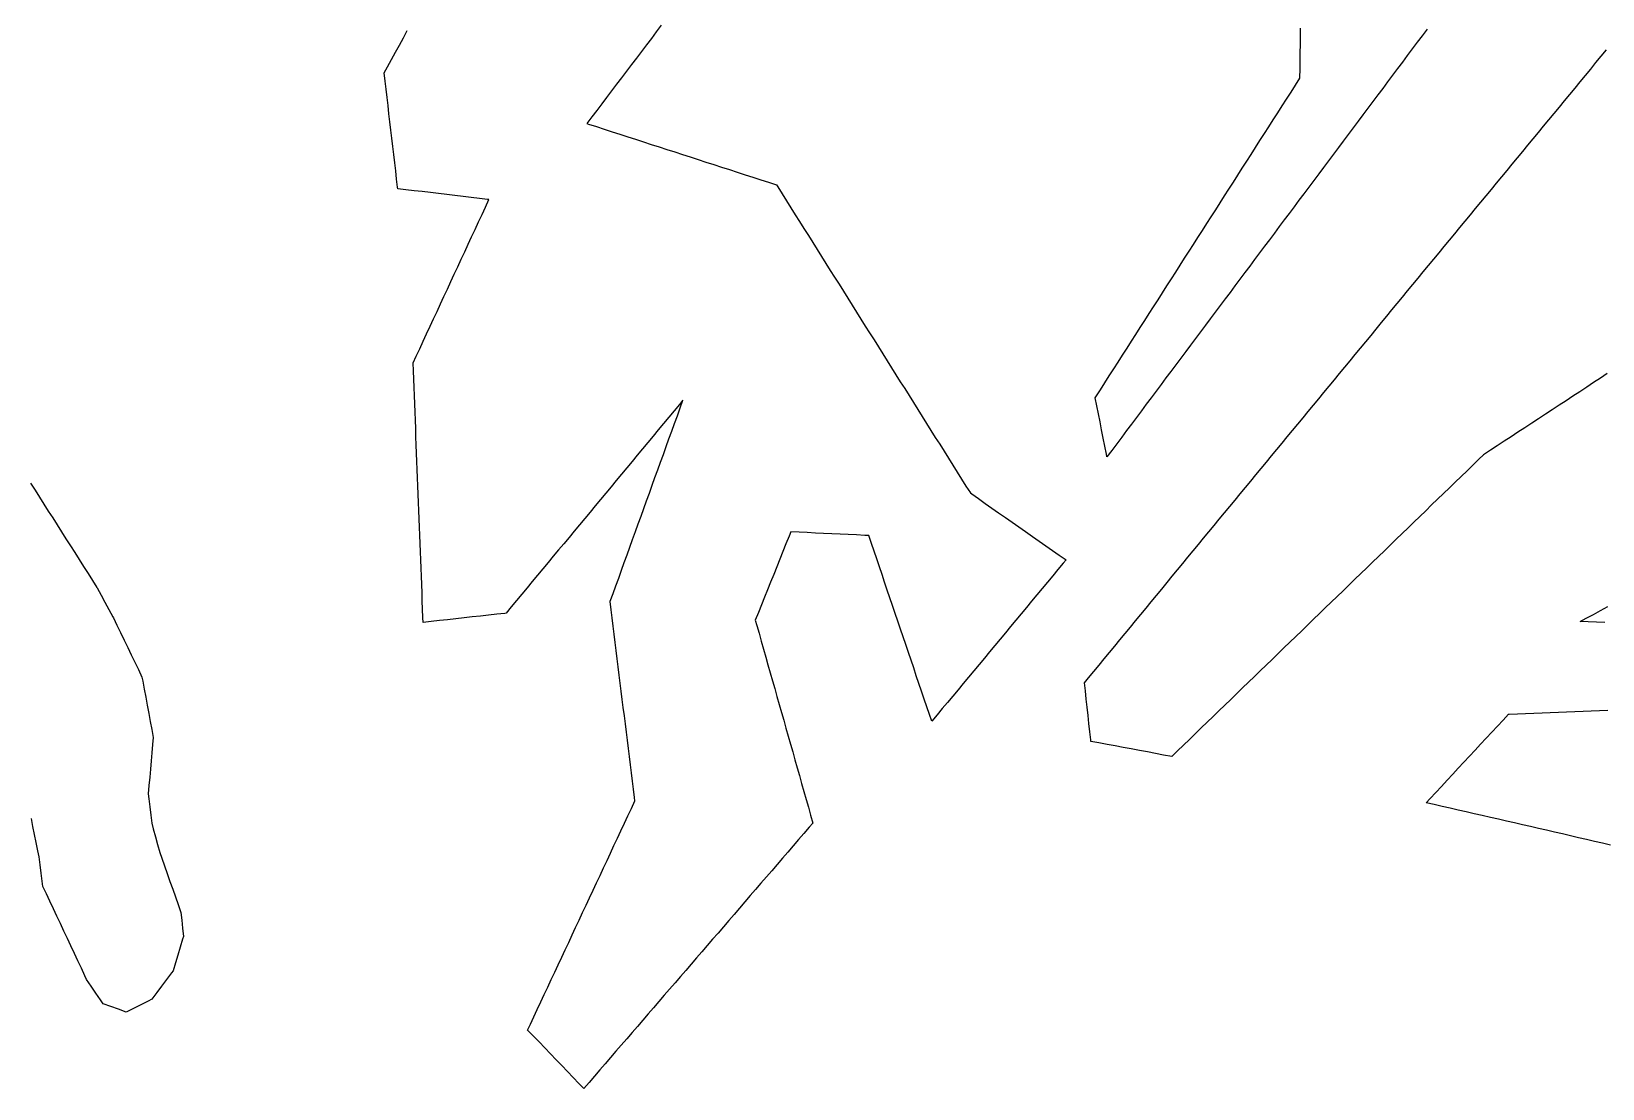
# Model space of a CAD drawing. Header units: millimetres. Extents: x 230 to 3347, y 514 to 5196.
# Drawn here: x 2645.1 to 2836.2, y 3301.4 to 3430 of the extents above; entities that cross this region are included whole.
import ezdxf

# ---------------------------------------------------------------- set-up
doc = ezdxf.new("R2010")
doc.units = ezdxf.units.MM
for name, color, linetype in [('ALL_HOLES', 1, 'Continuous'), ('ALL_ISLANDS', 7, 'Continuous'), ('OUTLINE_ISLAND_01', 7, 'Continuous'), ('OUTLINE_ISLAND_01_HOLE_205', 1, 'Continuous')]:
    doc.layers.add(name, color=color, linetype=linetype)

msp = doc.modelspace()

# ---------------------------------------------------------------- linework, layer by layer
at = {"layer": 'ALL_HOLES'}
msp.add_lwpolyline([(2645.0106, 3374.9951), (2645.5474, 3374.1514), (2646.0843, 3373.3077), (2646.6212, 3372.4641), (2647.158, 3371.6204), (2647.6949, 3370.7767), (2648.2318, 3369.9331), (2648.7687, 3369.0894), (2649.3055, 3368.2458), (2649.8424, 3367.4021), (2650.3793, 3366.5584), (2650.9161, 3365.7148), (2651.453, 3364.8711), (2651.9899, 3364.0274), (2652.5268, 3363.1838), (2653.0636, 3362.3401), (2653.0952, 3362.2821), (2653.5733, 3361.4038), (2654.0514, 3360.5256), (2654.5296, 3359.6473), (2655.0077, 3358.769), (2655.074, 3358.6317), (2655.5087, 3357.7311), (2655.9434, 3356.8305), (2656.3781, 3355.93), (2656.8128, 3355.0294), (2657.2475, 3354.1288), (2657.6823, 3353.2283), (2658.117, 3352.3277), (2658.5517, 3351.4271), (2658.6417, 3350.9428), (2658.8244, 3349.9597), (2659.0072, 3348.9765), (2659.1899, 3347.9933), (2659.3726, 3347.0102), (2659.5554, 3346.027), (2659.7381, 3345.0438), (2659.9208, 3344.0607), (2659.8448, 3343.2118), (2659.7556, 3342.2158), (2659.6664, 3341.2198), (2659.5773, 3340.2238), (2659.4881, 3339.2278), (2659.3989, 3338.2318), (2659.3097, 3337.2358), (2659.3843, 3336.6168), (2659.5039, 3335.624), (2659.6236, 3334.6312), (2659.7432, 3333.6384), (2659.9254, 3332.9699), (2660.1883, 3332.0051), (2660.4513, 3331.0403), (2660.7142, 3330.0755), (2660.9547, 3329.3962), (2661.2884, 3328.4535), (2661.6222, 3327.5109), (2661.9559, 3326.5682), (2662.2897, 3325.6255), (2662.6234, 3324.6829), (2662.9571, 3323.7402), (2663.2909, 3322.7975), (2663.3842, 3321.851), (2663.4823, 3320.8558), (2663.5804, 3319.8607), (2663.477, 3319.5156), (2663.1901, 3318.5577), (2662.9031, 3317.5998), (2662.6161, 3316.6418), (2662.3291, 3315.6839), (2662.1421, 3315.4343), (2661.5425, 3314.634), (2660.9428, 3313.8338), (2660.3432, 3313.0335), (2659.7435, 3312.2332), (2659.2957, 3312.0096), (2658.4011, 3311.5629), (2657.5064, 3311.1161), (2656.6118, 3310.6693), (2655.6961, 3311.0009), (2654.7559, 3311.3415), (2653.8156, 3311.682), (2653.5042, 3312.1413), (2652.943, 3312.9691), (2652.3819, 3313.7968), (2651.8207, 3314.6245), (2651.601, 3315.0919), (2651.1756, 3315.9969), (2650.7502, 3316.9019), (2650.3248, 3317.8069), (2649.8994, 3318.7119), (2649.474, 3319.6169), (2649.0486, 3320.5219), (2648.6231, 3321.4269), (2648.1977, 3322.3319), (2647.7723, 3323.2369), (2647.3469, 3324.1419), (2646.9215, 3325.0469), (2646.4961, 3325.9519), (2646.4156, 3326.5856), (2646.2895, 3327.5777), (2646.1635, 3328.5697), (2646.0375, 3329.5617), (2645.8882, 3330.3007), (2645.6902, 3331.2809), (2645.4921, 3332.261), (2645.2941, 3333.2412), (2645.096, 3334.2214)], dxfattribs=at)
at = {"layer": 'ALL_ISLANDS'}
for points in [[(2721.7091, 3430.7229), (2721.1051, 3429.9259), (2720.5011, 3429.1289), (2719.8971, 3428.3319), (2719.2931, 3427.535), (2718.6891, 3426.738), (2718.0851, 3425.941), (2717.481, 3425.144), (2716.877, 3424.3471), (2716.273, 3423.5501), (2715.669, 3422.7531), (2715.065, 3421.9561), (2714.461, 3421.1592), (2713.857, 3420.3622), (2713.253, 3419.5652), (2712.649, 3418.7682), (2712.8711, 3418.6965), (2713.8227, 3418.389), (2714.7743, 3418.0815), (2715.7258, 3417.7741), (2716.6774, 3417.4666), (2717.6289, 3417.1592), (2718.5805, 3416.8517), (2719.5321, 3416.5442), (2720.4836, 3416.2368), (2721.4352, 3415.9293), (2722.3868, 3415.6219), (2723.3383, 3415.3144), (2724.2899, 3415.007), (2725.2414, 3414.6995), (2726.193, 3414.392), (2727.1446, 3414.0846), (2728.0961, 3413.7771), (2729.0477, 3413.4697), (2729.9992, 3413.1622), (2730.9508, 3412.8548), (2731.9024, 3412.5473), (2732.8539, 3412.2398), (2733.8055, 3411.9324), (2734.7571, 3411.6249), (2735.7086, 3411.3175), (2735.869, 3411.0625), (2736.4014, 3410.2161), (2736.9338, 3409.3696), (2737.4663, 3408.5231), (2737.9987, 3407.6766), (2738.5311, 3406.8302), (2739.0635, 3405.9837), (2739.596, 3405.1372), (2740.1284, 3404.2907), (2740.6608, 3403.4443), (2741.1933, 3402.5978), (2741.7257, 3401.7513), (2742.2581, 3400.9049), (2742.7906, 3400.0584), (2743.323, 3399.2119), (2743.8554, 3398.3654), (2744.3879, 3397.519), (2744.9203, 3396.6725), (2745.4527, 3395.826), (2745.9851, 3394.9795), (2746.5176, 3394.1331), (2747.05, 3393.2866), (2747.5824, 3392.4401), (2748.1149, 3391.5936), (2748.6473, 3390.7472), (2749.1797, 3389.9007), (2749.7122, 3389.0542), (2750.2446, 3388.2077), (2750.777, 3387.3613), (2751.3095, 3386.5148), (2751.8419, 3385.6683), (2752.3743, 3384.8219), (2752.9068, 3383.9754), (2753.4392, 3383.1289), (2753.9716, 3382.2824), (2754.504, 3381.436), (2755.0365, 3380.5895), (2755.5689, 3379.743), (2756.1013, 3378.8965), (2756.6338, 3378.0501), (2757.1662, 3377.2036), (2757.6986, 3376.3571), (2758.2311, 3375.5106), (2758.7635, 3374.6642), (2759.2959, 3373.8177), (2759.461, 3373.7022), (2760.2805, 3373.1291), (2761.1, 3372.5561), (2761.9195, 3371.983), (2762.739, 3371.4099), (2763.5585, 3370.8368), (2764.378, 3370.2637), (2765.1975, 3369.6906), (2766.017, 3369.1175), (2766.8365, 3368.5445), (2767.656, 3367.9714), (2768.4755, 3367.3983), (2769.295, 3366.8252), (2770.1145, 3366.2521), (2770.934, 3365.679), (2770.5888, 3365.2639), (2769.9495, 3364.495), (2769.3101, 3363.726), (2768.6708, 3362.9571), (2768.0315, 3362.1882), (2767.3921, 3361.4193), (2766.7528, 3360.6503), (2766.1134, 3359.8814), (2765.4741, 3359.1125), (2764.8348, 3358.3436), (2764.1954, 3357.5746), (2763.5561, 3356.8057), (2762.9167, 3356.0368), (2762.2774, 3355.2679), (2761.6381, 3354.4989), (2760.9987, 3353.73), (2760.3594, 3352.9611), (2759.72, 3352.1922), (2759.0807, 3351.4232), (2758.4414, 3350.6543), (2757.802, 3349.8854), (2757.1627, 3349.1165), (2756.5234, 3348.3475), (2755.884, 3347.5786), (2755.2447, 3346.8097), (2754.6053, 3346.0408), (2754.3302, 3346.8528), (2754.0092, 3347.7999), (2753.6883, 3348.747), (2753.3674, 3349.6941), (2753.0464, 3350.6412), (2752.7255, 3351.5883), (2752.4045, 3352.5354), (2752.0836, 3353.4825), (2751.7627, 3354.4296), (2751.4417, 3355.3767), (2751.1208, 3356.3238), (2750.7998, 3357.2709), (2750.4789, 3358.218), (2750.158, 3359.1651), (2749.837, 3360.1122), (2749.5161, 3361.0593), (2749.1951, 3362.0064), (2748.8742, 3362.9535), (2748.5533, 3363.9006), (2748.2323, 3364.8477), (2747.9114, 3365.7948), (2747.5904, 3366.7419), (2747.2695, 3367.689), (2746.9486, 3368.6361), (2746.4503, 3368.66), (2745.4514, 3368.7078), (2744.4526, 3368.7557), (2743.4537, 3368.8036), (2742.4549, 3368.8514), (2741.456, 3368.8993), (2740.4572, 3368.9472), (2739.4583, 3368.9951), (2738.4595, 3369.0429), (2737.4606, 3369.0908), (2737.2428, 3368.5487), (2736.87, 3367.6208), (2736.4971, 3366.6929), (2736.1243, 3365.765), (2735.7515, 3364.8371), (2735.3787, 3363.9092), (2735.0058, 3362.9813), (2734.633, 3362.0534), (2734.2602, 3361.1255), (2733.8873, 3360.1976), (2733.5145, 3359.2697), (2733.1417, 3358.3418), (2733.3213, 3357.7087), (2733.5942, 3356.7467), (2733.8672, 3355.7846), (2734.1401, 3354.8226), (2734.4131, 3353.8606), (2734.686, 3352.8985), (2734.9589, 3351.9365), (2735.2319, 3350.9745), (2735.5048, 3350.0124), (2735.7778, 3349.0504), (2736.0507, 3348.0884), (2736.3236, 3347.1263), (2736.5966, 3346.1643), (2736.8695, 3345.2023), (2737.1424, 3344.2403), (2737.4154, 3343.2782), (2737.6883, 3342.3162), (2737.9613, 3341.3542), (2738.2342, 3340.3921), (2738.5071, 3339.4301), (2738.7801, 3338.4681), (2739.053, 3337.506), (2739.3259, 3336.544), (2739.5989, 3335.582), (2739.8718, 3334.6199), (2740.1448, 3333.6579), (2739.7118, 3333.1561), (2739.0586, 3332.399), (2738.4054, 3331.6418), (2737.7521, 3330.8847), (2737.0989, 3330.1275), (2736.4457, 3329.3703), (2735.7924, 3328.6132), (2735.1392, 3327.856), (2734.486, 3327.0989), (2733.8327, 3326.3417), (2733.1795, 3325.5846), (2732.5263, 3324.8274), (2731.873, 3324.0703), (2731.2198, 3323.3131), (2730.5666, 3322.5559), (2729.9133, 3321.7988), (2729.2601, 3321.0416), (2728.6069, 3320.2845), (2727.9536, 3319.5273), (2727.3004, 3318.7702), (2726.6472, 3318.013), (2725.9939, 3317.2559), (2725.3407, 3316.4987), (2724.6875, 3315.7415), (2724.0342, 3314.9844), (2723.381, 3314.2272), (2722.7278, 3313.4701), (2722.0745, 3312.7129), (2721.4213, 3311.9558), (2720.7681, 3311.1986), (2720.1148, 3310.4414), (2719.4616, 3309.6843), (2718.8084, 3308.9271), (2718.1551, 3308.17), (2717.5019, 3307.4128), (2716.8486, 3306.6557), (2716.1954, 3305.8985), (2715.5422, 3305.1414), (2714.8889, 3304.3842), (2714.2357, 3303.627), (2713.5825, 3302.8699), (2712.9292, 3302.1127), (2712.276, 3301.3556), (2711.6797, 3301.9783), (2710.9882, 3302.7006), (2710.2966, 3303.4229), (2709.605, 3304.1452), (2708.9134, 3304.8675), (2708.2218, 3305.5898), (2707.5302, 3306.3121), (2706.8386, 3307.0344), (2706.147, 3307.7567), (2705.4555, 3308.479), (2705.7836, 3309.1803), (2706.2075, 3310.086), (2706.6313, 3310.9918), (2707.0552, 3311.8975), (2707.479, 3312.8032), (2707.9029, 3313.709), (2708.3267, 3314.6147), (2708.7506, 3315.5204), (2709.1744, 3316.4262), (2709.5983, 3317.3319), (2710.0221, 3318.2376), (2710.4459, 3319.1434), (2710.8698, 3320.0491), (2711.2936, 3320.9548), (2711.7175, 3321.8606), (2712.1413, 3322.7663), (2712.5652, 3323.672), (2712.989, 3324.5778), (2713.4129, 3325.4835), (2713.8367, 3326.3892), (2714.2605, 3327.295), (2714.6844, 3328.2007), (2715.1082, 3329.1064), (2715.5321, 3330.0122), (2715.9559, 3330.9179), (2716.3798, 3331.8237), (2716.8036, 3332.7294), (2717.2275, 3333.6351), (2717.6513, 3334.5409), (2718.0752, 3335.4466), (2718.499, 3336.3523), (2718.4451, 3336.7878), (2718.3221, 3337.7802), (2718.1992, 3338.7726), (2718.0763, 3339.765), (2717.9533, 3340.7574), (2717.8304, 3341.7498), (2717.7075, 3342.7422), (2717.5845, 3343.7347), (2717.4616, 3344.7271), (2717.3387, 3345.7195), (2717.2158, 3346.7119), (2717.0928, 3347.7043), (2716.9699, 3348.6967), (2716.847, 3349.6892), (2716.724, 3350.6816), (2716.6011, 3351.674), (2716.4782, 3352.6664), (2716.3552, 3353.6588), (2716.2323, 3354.6512), (2716.1094, 3355.6436), (2715.9865, 3356.6361), (2715.8635, 3357.6285), (2715.7406, 3358.6209), (2715.6177, 3359.6133), (2715.4947, 3360.6057), (2715.5105, 3360.6493), (2715.8501, 3361.5899), (2716.1897, 3362.5305), (2716.5293, 3363.4711), (2716.8689, 3364.4116), (2717.2084, 3365.3522), (2717.548, 3366.2928), (2717.8876, 3367.2333), (2718.2272, 3368.1739), (2718.5668, 3369.1145), (2718.9064, 3370.0551), (2719.246, 3370.9956), (2719.5856, 3371.9362), (2719.9252, 3372.8768), (2720.2648, 3373.8174), (2720.6044, 3374.7579), (2720.944, 3375.6985), (2721.2836, 3376.6391), (2721.6232, 3377.5796), (2721.9628, 3378.5202), (2722.3023, 3379.4608), (2722.6419, 3380.4014), (2722.9815, 3381.3419), (2723.3211, 3382.2825), (2723.6607, 3383.2231), (2724.0003, 3384.1636), (2724.3399, 3385.1042), (2723.9043, 3384.5796), (2723.2656, 3383.8102), (2722.6268, 3383.0408), (2721.988, 3382.2714), (2721.3492, 3381.502), (2720.7105, 3380.7326), (2720.0717, 3379.9632), (2719.4329, 3379.1938), (2718.7941, 3378.4245), (2718.1553, 3377.6551), (2717.5166, 3376.8857), (2716.8778, 3376.1163), (2716.239, 3375.3469), (2715.6002, 3374.5775), (2714.9615, 3373.8081), (2714.3227, 3373.0387), (2713.6839, 3372.2693), (2713.0451, 3371.4999), (2712.4064, 3370.7305), (2711.7676, 3369.9611), (2711.1288, 3369.1917), (2710.49, 3368.4224), (2709.8513, 3367.653), (2709.2125, 3366.8836), (2708.5737, 3366.1142), (2707.9349, 3365.3448), (2707.2961, 3364.5754), (2706.6574, 3363.806), (2706.0186, 3363.0366), (2705.3798, 3362.2672), (2704.741, 3361.4978), (2704.1023, 3360.7284), (2703.4635, 3359.959), (2702.8247, 3359.1897), (2702.6846, 3359.174), (2701.6907, 3359.0633), (2700.6969, 3358.9526), (2699.703, 3358.8419), (2698.7092, 3358.7312), (2697.7153, 3358.6205), (2696.7215, 3358.5098), (2695.7276, 3358.3991), (2694.7337, 3358.2884), (2693.7399, 3358.1777), (2692.746, 3358.067), (2692.7223, 3358.6838), (2692.6838, 3359.6831), (2692.6454, 3360.6824), (2692.6069, 3361.6816), (2692.5685, 3362.6809), (2692.53, 3363.6801), (2692.4916, 3364.6794), (2692.4531, 3365.6787), (2692.4146, 3366.6779), (2692.3762, 3367.6772), (2692.3377, 3368.6764), (2692.2993, 3369.6757), (2692.2608, 3370.675), (2692.2223, 3371.6742), (2692.1839, 3372.6735), (2692.1454, 3373.6727), (2692.107, 3374.672), (2692.0685, 3375.6713), (2692.0301, 3376.6705), (2691.9916, 3377.6698), (2691.9531, 3378.669), (2691.9147, 3379.6683), (2691.8762, 3380.6676), (2691.8378, 3381.6668), (2691.7993, 3382.6661), (2691.7609, 3383.6653), (2691.7224, 3384.6646), (2691.6839, 3385.6639), (2691.6455, 3386.6631), (2691.607, 3387.6624), (2691.5686, 3388.6616), (2691.5301, 3389.6609), (2691.9051, 3390.4681), (2692.3263, 3391.375), (2692.7476, 3392.2819), (2693.1689, 3393.1889), (2693.5902, 3394.0958), (2694.0115, 3395.0027), (2694.4328, 3395.9096), (2694.8541, 3396.8166), (2695.2754, 3397.7235), (2695.6967, 3398.6304), (2696.1179, 3399.5373), (2696.5392, 3400.4443), (2696.9605, 3401.3512), (2697.3818, 3402.2581), (2697.8031, 3403.165), (2698.2244, 3404.072), (2698.6457, 3404.9789), (2699.067, 3405.8858), (2699.4883, 3406.7928), (2699.9095, 3407.6997), (2700.3308, 3408.6066), (2700.7521, 3409.5135), (2700.5795, 3409.5341), (2699.5865, 3409.6526), (2698.5935, 3409.771), (2697.6006, 3409.8895), (2696.6076, 3410.0079), (2695.6147, 3410.1264), (2694.6217, 3410.2449), (2693.6287, 3410.3633), (2692.6358, 3410.4818), (2691.6428, 3410.6002), (2690.6499, 3410.7187), (2689.6569, 3410.8371), (2689.6365, 3411.0117), (2689.5206, 3412.005), (2689.4047, 3412.9982), (2689.2887, 3413.9915), (2689.1728, 3414.9848), (2689.0569, 3415.978), (2688.9409, 3416.9713), (2688.825, 3417.9645), (2688.709, 3418.9578), (2688.5931, 3419.951), (2688.4772, 3420.9443), (2688.3612, 3421.9376), (2688.2453, 3422.9308), (2688.1294, 3423.9241), (2688.0134, 3424.9173), (2688.4303, 3425.6838), (2688.9082, 3426.5623), (2689.386, 3427.4407), (2689.8638, 3428.3192), (2690.3416, 3429.1976), (2690.8194, 3430.0761)], [(2814.838, 3430.2549), (2814.239, 3429.4541), (2813.64, 3428.6534), (2813.0411, 3427.8526), (2812.4421, 3427.0518), (2811.8431, 3426.251), (2811.2442, 3425.4503), (2810.6452, 3424.6495), (2810.0462, 3423.8487), (2809.4473, 3423.048), (2808.8483, 3422.2472), (2808.2493, 3421.4464), (2807.6504, 3420.6456), (2807.0514, 3419.8449), (2806.4524, 3419.0441), (2805.8534, 3418.2433), (2805.2545, 3417.4425), (2804.6555, 3416.6418), (2804.0565, 3415.841), (2803.4576, 3415.0402), (2802.8586, 3414.2395), (2802.2596, 3413.4387), (2801.6607, 3412.6379), (2801.0617, 3411.8371), (2800.4627, 3411.0364), (2799.8638, 3410.2356), (2799.2648, 3409.4348), (2798.6658, 3408.6341), (2798.0668, 3407.8333), (2797.4679, 3407.0325), (2796.8689, 3406.2317), (2796.2699, 3405.431), (2795.671, 3404.6302), (2795.072, 3403.8294), (2794.473, 3403.0287), (2793.8741, 3402.2279), (2793.2751, 3401.4271), (2792.6761, 3400.6263), (2792.0772, 3399.8256), (2791.4782, 3399.0248), (2790.8792, 3398.224), (2790.2802, 3397.4232), (2789.6813, 3396.6225), (2789.0823, 3395.8217), (2788.4833, 3395.0209), (2787.8844, 3394.2202), (2787.2854, 3393.4194), (2786.6864, 3392.6186), (2786.0875, 3391.8178), (2785.4885, 3391.0171), (2784.8895, 3390.2163), (2784.2906, 3389.4155), (2783.6916, 3388.6148), (2783.0926, 3387.814), (2782.4936, 3387.0132), (2781.8947, 3386.2124), (2781.2957, 3385.4117), (2780.6967, 3384.6109), (2780.0978, 3383.8101), (2779.4988, 3383.0094), (2778.8998, 3382.2086), (2778.3009, 3381.4078), (2777.7019, 3380.607), (2777.1029, 3379.8063), (2776.504, 3379.0055), (2775.905, 3378.2047), (2775.8396, 3378.5394), (2775.6478, 3379.5208), (2775.4561, 3380.5023), (2775.2643, 3381.4837), (2775.0726, 3382.4652), (2774.8808, 3383.4466), (2774.6891, 3384.428), (2774.4973, 3385.4095), (2774.5784, 3385.5362), (2775.1175, 3386.3784), (2775.6566, 3387.2207), (2776.1957, 3388.0629), (2776.7348, 3388.9052), (2777.2739, 3389.7474), (2777.8129, 3390.5897), (2778.352, 3391.4319), (2778.8911, 3392.2742), (2779.4302, 3393.1164), (2779.9693, 3393.9587), (2780.5084, 3394.8009), (2781.0475, 3395.6432), (2781.5866, 3396.4854), (2782.1257, 3397.3277), (2782.6648, 3398.1699), (2783.2038, 3399.0122), (2783.7429, 3399.8544), (2784.282, 3400.6967), (2784.8211, 3401.5389), (2785.3602, 3402.3812), (2785.8993, 3403.2234), (2786.4384, 3404.0657), (2786.9775, 3404.9079), (2787.5166, 3405.7502), (2788.0556, 3406.5924), (2788.5947, 3407.4346), (2789.1338, 3408.2769), (2789.6729, 3409.1191), (2790.212, 3409.9614), (2790.7511, 3410.8036), (2791.2902, 3411.6459), (2791.8293, 3412.4881), (2792.3684, 3413.3304), (2792.9074, 3414.1726), (2793.4465, 3415.0149), (2793.9856, 3415.8571), (2794.5247, 3416.6994), (2795.0638, 3417.5416), (2795.6029, 3418.3839), (2796.142, 3419.2261), (2796.6811, 3420.0684), (2797.2202, 3420.9106), (2797.7592, 3421.7529), (2798.2983, 3422.5951), (2798.8374, 3423.4374), (2799.3765, 3424.2796), (2799.3778, 3424.3721), (2799.3923, 3425.372), (2799.4067, 3426.3719), (2799.4211, 3427.3718), (2799.4355, 3428.3717), (2799.4499, 3429.3716), (2799.4644, 3430.3715)], [(2836.7657, 3388.3384), (2835.9295, 3387.79), (2835.0933, 3387.2416), (2834.2571, 3386.6932), (2833.4209, 3386.1448), (2832.5846, 3385.5964), (2831.7484, 3385.048), (2830.9122, 3384.4996), (2830.076, 3383.9512), (2829.2398, 3383.4028), (2828.4036, 3382.8544), (2827.5673, 3382.306), (2826.7311, 3381.7576), (2825.8949, 3381.2092), (2825.0587, 3380.6608), (2824.2225, 3380.1124), (2823.3863, 3379.564), (2822.55, 3379.0157), (2821.7138, 3378.4673), (2821.1502, 3377.9217), (2820.4317, 3377.2262), (2819.7132, 3376.5307), (2818.9947, 3375.8352), (2818.2762, 3375.1397), (2817.5577, 3374.4442), (2816.8391, 3373.7487), (2816.1206, 3373.0532), (2815.4021, 3372.3577), (2814.6836, 3371.6621), (2813.9651, 3370.9666), (2813.2465, 3370.2711), (2812.528, 3369.5756), (2811.8095, 3368.8801), (2811.091, 3368.1846), (2810.3725, 3367.4891), (2809.6539, 3366.7936), (2808.9354, 3366.0981), (2808.2169, 3365.4026), (2807.4984, 3364.7071), (2806.7799, 3364.0116), (2806.0614, 3363.3161), (2805.3428, 3362.6205), (2804.6243, 3361.925), (2803.9058, 3361.2295), (2803.1873, 3360.534), (2802.4688, 3359.8385), (2801.7502, 3359.143), (2801.0317, 3358.4475), (2800.3132, 3357.752), (2799.5947, 3357.0565), (2798.8762, 3356.361), (2798.1577, 3355.6655), (2797.4391, 3354.97), (2796.7206, 3354.2744), (2796.0021, 3353.5789), (2795.2836, 3352.8834), (2794.5651, 3352.1879), (2793.8465, 3351.4924), (2793.128, 3350.7969), (2792.4095, 3350.1014), (2791.691, 3349.4059), (2790.9725, 3348.7104), (2790.254, 3348.0149), (2789.5354, 3347.3194), (2788.8169, 3346.6239), (2788.0984, 3345.9284), (2787.3799, 3345.2328), (2786.6614, 3344.5373), (2785.9428, 3343.8418), (2785.2243, 3343.1463), (2784.5058, 3342.4508), (2783.7873, 3341.7553), (2783.7872, 3341.7553), (2782.8043, 3341.9395), (2781.8214, 3342.1237), (2780.8385, 3342.3079), (2779.8556, 3342.4921), (2778.8727, 3342.6764), (2777.8899, 3342.8606), (2776.907, 3343.0448), (2775.9241, 3343.229), (2774.9412, 3343.4132), (2773.9583, 3343.5974), (2773.9382, 3343.7826), (2773.8304, 3344.7768), (2773.7225, 3345.771), (2773.6147, 3346.7651), (2773.5069, 3347.7593), (2773.399, 3348.7535), (2773.2912, 3349.7476), (2773.1833, 3350.7418), (2773.6734, 3351.3361), (2774.3096, 3352.1077), (2774.9458, 3352.8792), (2775.582, 3353.6507), (2776.2182, 3354.4223), (2776.8544, 3355.1938), (2777.4906, 3355.9653), (2778.1268, 3356.7368), (2778.763, 3357.5084), (2779.3992, 3358.2799), (2780.0354, 3359.0514), (2780.6715, 3359.823), (2781.3077, 3360.5945), (2781.9439, 3361.366), (2782.5801, 3362.1375), (2783.2163, 3362.9091), (2783.8525, 3363.6806), (2784.4887, 3364.4521), (2785.1249, 3365.2237), (2785.7611, 3365.9952), (2786.3973, 3366.7667), (2787.0335, 3367.5382), (2787.6697, 3368.3098), (2788.3059, 3369.0813), (2788.9421, 3369.8528), (2789.5783, 3370.6244), (2790.2145, 3371.3959), (2790.8507, 3372.1674), (2791.4868, 3372.939), (2792.123, 3373.7105), (2792.7592, 3374.482), (2793.3954, 3375.2535), (2794.0316, 3376.0251), (2794.6678, 3376.7966), (2795.304, 3377.5681), (2795.9402, 3378.3397), (2796.5764, 3379.1112), (2797.2126, 3379.8827), (2797.8488, 3380.6542), (2798.485, 3381.4258), (2799.1212, 3382.1973), (2799.7574, 3382.9688), (2800.3936, 3383.7404), (2801.0298, 3384.5119), (2801.666, 3385.2834), (2802.3021, 3386.0549), (2802.9383, 3386.8265), (2803.5745, 3387.598), (2804.2107, 3388.3695), (2804.8469, 3389.1411), (2805.4831, 3389.9126), (2806.1193, 3390.6841), (2806.7555, 3391.4556), (2807.3917, 3392.2272), (2808.0279, 3392.9987), (2808.6641, 3393.7702), (2809.3003, 3394.5418), (2809.9365, 3395.3133), (2810.5727, 3396.0848), (2811.2089, 3396.8564), (2811.8451, 3397.6279), (2812.4813, 3398.3994), (2813.1174, 3399.1709), (2813.7536, 3399.9425), (2814.3898, 3400.714), (2815.026, 3401.4855), (2815.6622, 3402.2571), (2816.2984, 3403.0286), (2816.9346, 3403.8001), (2817.5708, 3404.5716), (2818.207, 3405.3432), (2818.8432, 3406.1147), (2819.4794, 3406.8862), (2820.1156, 3407.6578), (2820.7518, 3408.4293), (2821.388, 3409.2008), (2822.0242, 3409.9723), (2822.6604, 3410.7439), (2823.2966, 3411.5154), (2823.9327, 3412.2869), (2824.5689, 3413.0585), (2825.2051, 3413.83), (2825.8413, 3414.6015), (2826.4775, 3415.373), (2827.1137, 3416.1446), (2827.7499, 3416.9161), (2828.3861, 3417.6876), (2829.0223, 3418.4592), (2829.6585, 3419.2307), (2830.2947, 3420.0022), (2830.9309, 3420.7737), (2831.5671, 3421.5453), (2832.2033, 3422.3168), (2832.8395, 3423.0883), (2833.4757, 3423.8599), (2834.1119, 3424.6314), (2834.748, 3425.4029), (2835.3842, 3426.1745), (2836.0204, 3426.946), (2836.6566, 3427.7175)], [(2836.4499, 3358.0684), (2835.4507, 3358.1077), (2834.4514, 3358.1471), (2833.4522, 3358.1864), (2834.1925, 3358.5813), (2835.0748, 3359.052), (2835.9571, 3359.5226), (2836.8394, 3359.9933)], [(2837.161, 3330.9898), (2836.1862, 3331.2132), (2835.2115, 3331.4366), (2834.2368, 3331.66), (2833.2621, 3331.8834), (2832.2873, 3332.1069), (2831.3126, 3332.3303), (2830.3379, 3332.5537), (2829.3632, 3332.7771), (2828.3884, 3333.0005), (2827.4137, 3333.2239), (2826.439, 3333.4473), (2825.4643, 3333.6707), (2824.4895, 3333.8941), (2823.5148, 3334.1176), (2822.5401, 3334.341), (2821.5654, 3334.5644), (2820.5906, 3334.7878), (2819.6159, 3335.0112), (2818.6412, 3335.2346), (2817.6665, 3335.458), (2816.6917, 3335.6814), (2815.717, 3335.9048), (2814.7423, 3336.1283), (2815.2386, 3336.6631), (2815.9188, 3337.3962), (2816.5989, 3338.1292), (2817.2791, 3338.8622), (2817.9593, 3339.5953), (2818.6395, 3340.3283), (2819.3197, 3341.0614), (2819.9998, 3341.7944), (2820.68, 3342.5275), (2821.3602, 3343.2605), (2822.0404, 3343.9936), (2822.7206, 3344.7266), (2823.4007, 3345.4596), (2824.0809, 3346.1927), (2824.7611, 3346.9257), (2824.8265, 3346.9282), (2825.8258, 3346.9662), (2826.8251, 3347.0042), (2827.8244, 3347.0422), (2828.8236, 3347.0802), (2829.8229, 3347.1182), (2830.8222, 3347.1562), (2831.8215, 3347.1942), (2832.8208, 3347.2322), (2833.82, 3347.2702), (2834.8193, 3347.3081), (2835.8186, 3347.3461), (2836.8179, 3347.3841)]]:
    msp.add_lwpolyline(points, dxfattribs=at)
at = {"layer": 'OUTLINE_ISLAND_01'}
for points in [[(2721.7091, 3430.7229), (2721.1051, 3429.9259), (2720.5011, 3429.1289), (2719.8971, 3428.3319), (2719.2931, 3427.535), (2718.6891, 3426.738), (2718.0851, 3425.941), (2717.481, 3425.144), (2716.877, 3424.3471), (2716.273, 3423.5501), (2715.669, 3422.7531), (2715.065, 3421.9561), (2714.461, 3421.1592), (2713.857, 3420.3622), (2713.253, 3419.5652), (2712.649, 3418.7682), (2712.8711, 3418.6965), (2713.8227, 3418.389), (2714.7743, 3418.0815), (2715.7258, 3417.7741), (2716.6774, 3417.4666), (2717.6289, 3417.1592), (2718.5805, 3416.8517), (2719.5321, 3416.5442), (2720.4836, 3416.2368), (2721.4352, 3415.9293), (2722.3868, 3415.6219), (2723.3383, 3415.3144), (2724.2899, 3415.007), (2725.2414, 3414.6995), (2726.193, 3414.392), (2727.1446, 3414.0846), (2728.0961, 3413.7771), (2729.0477, 3413.4697), (2729.9992, 3413.1622), (2730.9508, 3412.8548), (2731.9024, 3412.5473), (2732.8539, 3412.2398), (2733.8055, 3411.9324), (2734.7571, 3411.6249), (2735.7086, 3411.3175), (2735.869, 3411.0625), (2736.4014, 3410.2161), (2736.9338, 3409.3696), (2737.4663, 3408.5231), (2737.9987, 3407.6766), (2738.5311, 3406.8302), (2739.0635, 3405.9837), (2739.596, 3405.1372), (2740.1284, 3404.2907), (2740.6608, 3403.4443), (2741.1933, 3402.5978), (2741.7257, 3401.7513), (2742.2581, 3400.9049), (2742.7906, 3400.0584), (2743.323, 3399.2119), (2743.8554, 3398.3654), (2744.3879, 3397.519), (2744.9203, 3396.6725), (2745.4527, 3395.826), (2745.9851, 3394.9795), (2746.5176, 3394.1331), (2747.05, 3393.2866), (2747.5824, 3392.4401), (2748.1149, 3391.5936), (2748.6473, 3390.7472), (2749.1797, 3389.9007), (2749.7122, 3389.0542), (2750.2446, 3388.2077), (2750.777, 3387.3613), (2751.3095, 3386.5148), (2751.8419, 3385.6683), (2752.3743, 3384.8219), (2752.9068, 3383.9754), (2753.4392, 3383.1289), (2753.9716, 3382.2824), (2754.504, 3381.436), (2755.0365, 3380.5895), (2755.5689, 3379.743), (2756.1013, 3378.8965), (2756.6338, 3378.0501), (2757.1662, 3377.2036), (2757.6986, 3376.3571), (2758.2311, 3375.5106), (2758.7635, 3374.6642), (2759.2959, 3373.8177), (2759.461, 3373.7022), (2760.2805, 3373.1291), (2761.1, 3372.5561), (2761.9195, 3371.983), (2762.739, 3371.4099), (2763.5585, 3370.8368), (2764.378, 3370.2637), (2765.1975, 3369.6906), (2766.017, 3369.1175), (2766.8365, 3368.5445), (2767.656, 3367.9714), (2768.4755, 3367.3983), (2769.295, 3366.8252), (2770.1145, 3366.2521), (2770.934, 3365.679), (2770.5888, 3365.2639), (2769.9495, 3364.495), (2769.3101, 3363.726), (2768.6708, 3362.9571), (2768.0315, 3362.1882), (2767.3921, 3361.4193), (2766.7528, 3360.6503), (2766.1134, 3359.8814), (2765.4741, 3359.1125), (2764.8348, 3358.3436), (2764.1954, 3357.5746), (2763.5561, 3356.8057), (2762.9167, 3356.0368), (2762.2774, 3355.2679), (2761.6381, 3354.4989), (2760.9987, 3353.73), (2760.3594, 3352.9611), (2759.72, 3352.1922), (2759.0807, 3351.4232), (2758.4414, 3350.6543), (2757.802, 3349.8854), (2757.1627, 3349.1165), (2756.5234, 3348.3475), (2755.884, 3347.5786), (2755.2447, 3346.8097), (2754.6053, 3346.0408), (2754.3302, 3346.8528), (2754.0092, 3347.7999), (2753.6883, 3348.747), (2753.3674, 3349.6941), (2753.0464, 3350.6412), (2752.7255, 3351.5883), (2752.4045, 3352.5354), (2752.0836, 3353.4825), (2751.7627, 3354.4296), (2751.4417, 3355.3767), (2751.1208, 3356.3238), (2750.7998, 3357.2709), (2750.4789, 3358.218), (2750.158, 3359.1651), (2749.837, 3360.1122), (2749.5161, 3361.0593), (2749.1951, 3362.0064), (2748.8742, 3362.9535), (2748.5533, 3363.9006), (2748.2323, 3364.8477), (2747.9114, 3365.7948), (2747.5904, 3366.7419), (2747.2695, 3367.689), (2746.9486, 3368.6361), (2746.4503, 3368.66), (2745.4514, 3368.7078), (2744.4526, 3368.7557), (2743.4537, 3368.8036), (2742.4549, 3368.8514), (2741.456, 3368.8993), (2740.4572, 3368.9472), (2739.4583, 3368.9951), (2738.4595, 3369.0429), (2737.4606, 3369.0908), (2737.2428, 3368.5487), (2736.87, 3367.6208), (2736.4971, 3366.6929), (2736.1243, 3365.765), (2735.7515, 3364.8371), (2735.3787, 3363.9092), (2735.0058, 3362.9813), (2734.633, 3362.0534), (2734.2602, 3361.1255), (2733.8873, 3360.1976), (2733.5145, 3359.2697), (2733.1417, 3358.3418), (2733.3213, 3357.7087), (2733.5942, 3356.7467), (2733.8672, 3355.7846), (2734.1401, 3354.8226), (2734.4131, 3353.8606), (2734.686, 3352.8985), (2734.9589, 3351.9365), (2735.2319, 3350.9745), (2735.5048, 3350.0124), (2735.7778, 3349.0504), (2736.0507, 3348.0884), (2736.3236, 3347.1263), (2736.5966, 3346.1643), (2736.8695, 3345.2023), (2737.1424, 3344.2403), (2737.4154, 3343.2782), (2737.6883, 3342.3162), (2737.9613, 3341.3542), (2738.2342, 3340.3921), (2738.5071, 3339.4301), (2738.7801, 3338.4681), (2739.053, 3337.506), (2739.3259, 3336.544), (2739.5989, 3335.582), (2739.8718, 3334.6199), (2740.1448, 3333.6579), (2739.7118, 3333.1561), (2739.0586, 3332.399), (2738.4054, 3331.6418), (2737.7521, 3330.8847), (2737.0989, 3330.1275), (2736.4457, 3329.3703), (2735.7924, 3328.6132), (2735.1392, 3327.856), (2734.486, 3327.0989), (2733.8327, 3326.3417), (2733.1795, 3325.5846), (2732.5263, 3324.8274), (2731.873, 3324.0703), (2731.2198, 3323.3131), (2730.5666, 3322.5559), (2729.9133, 3321.7988), (2729.2601, 3321.0416), (2728.6069, 3320.2845), (2727.9536, 3319.5273), (2727.3004, 3318.7702), (2726.6472, 3318.013), (2725.9939, 3317.2559), (2725.3407, 3316.4987), (2724.6875, 3315.7415), (2724.0342, 3314.9844), (2723.381, 3314.2272), (2722.7278, 3313.4701), (2722.0745, 3312.7129), (2721.4213, 3311.9558), (2720.7681, 3311.1986), (2720.1148, 3310.4414), (2719.4616, 3309.6843), (2718.8084, 3308.9271), (2718.1551, 3308.17), (2717.5019, 3307.4128), (2716.8486, 3306.6557), (2716.1954, 3305.8985), (2715.5422, 3305.1414), (2714.8889, 3304.3842), (2714.2357, 3303.627), (2713.5825, 3302.8699), (2712.9292, 3302.1127), (2712.276, 3301.3556), (2711.6797, 3301.9783), (2710.9882, 3302.7006), (2710.2966, 3303.4229), (2709.605, 3304.1452), (2708.9134, 3304.8675), (2708.2218, 3305.5898), (2707.5302, 3306.3121), (2706.8386, 3307.0344), (2706.147, 3307.7567), (2705.4555, 3308.479), (2705.7836, 3309.1803), (2706.2075, 3310.086), (2706.6313, 3310.9918), (2707.0552, 3311.8975), (2707.479, 3312.8032), (2707.9029, 3313.709), (2708.3267, 3314.6147), (2708.7506, 3315.5204), (2709.1744, 3316.4262), (2709.5983, 3317.3319), (2710.0221, 3318.2376), (2710.4459, 3319.1434), (2710.8698, 3320.0491), (2711.2936, 3320.9548), (2711.7175, 3321.8606), (2712.1413, 3322.7663), (2712.5652, 3323.672), (2712.989, 3324.5778), (2713.4129, 3325.4835), (2713.8367, 3326.3892), (2714.2605, 3327.295), (2714.6844, 3328.2007), (2715.1082, 3329.1064), (2715.5321, 3330.0122), (2715.9559, 3330.9179), (2716.3798, 3331.8237), (2716.8036, 3332.7294), (2717.2275, 3333.6351), (2717.6513, 3334.5409), (2718.0752, 3335.4466), (2718.499, 3336.3523), (2718.4451, 3336.7878), (2718.3221, 3337.7802), (2718.1992, 3338.7726), (2718.0763, 3339.765), (2717.9533, 3340.7574), (2717.8304, 3341.7498), (2717.7075, 3342.7422), (2717.5845, 3343.7347), (2717.4616, 3344.7271), (2717.3387, 3345.7195), (2717.2158, 3346.7119), (2717.0928, 3347.7043), (2716.9699, 3348.6967), (2716.847, 3349.6892), (2716.724, 3350.6816), (2716.6011, 3351.674), (2716.4782, 3352.6664), (2716.3552, 3353.6588), (2716.2323, 3354.6512), (2716.1094, 3355.6436), (2715.9865, 3356.6361), (2715.8635, 3357.6285), (2715.7406, 3358.6209), (2715.6177, 3359.6133), (2715.4947, 3360.6057), (2715.5105, 3360.6493), (2715.8501, 3361.5899), (2716.1897, 3362.5305), (2716.5293, 3363.4711), (2716.8689, 3364.4116), (2717.2084, 3365.3522), (2717.548, 3366.2928), (2717.8876, 3367.2333), (2718.2272, 3368.1739), (2718.5668, 3369.1145), (2718.9064, 3370.0551), (2719.246, 3370.9956), (2719.5856, 3371.9362), (2719.9252, 3372.8768), (2720.2648, 3373.8174), (2720.6044, 3374.7579), (2720.944, 3375.6985), (2721.2836, 3376.6391), (2721.6232, 3377.5796), (2721.9628, 3378.5202), (2722.3023, 3379.4608), (2722.6419, 3380.4014), (2722.9815, 3381.3419), (2723.3211, 3382.2825), (2723.6607, 3383.2231), (2724.0003, 3384.1636), (2724.3399, 3385.1042), (2723.9043, 3384.5796), (2723.2656, 3383.8102), (2722.6268, 3383.0408), (2721.988, 3382.2714), (2721.3492, 3381.502), (2720.7105, 3380.7326), (2720.0717, 3379.9632), (2719.4329, 3379.1938), (2718.7941, 3378.4245), (2718.1553, 3377.6551), (2717.5166, 3376.8857), (2716.8778, 3376.1163), (2716.239, 3375.3469), (2715.6002, 3374.5775), (2714.9615, 3373.8081), (2714.3227, 3373.0387), (2713.6839, 3372.2693), (2713.0451, 3371.4999), (2712.4064, 3370.7305), (2711.7676, 3369.9611), (2711.1288, 3369.1917), (2710.49, 3368.4224), (2709.8513, 3367.653), (2709.2125, 3366.8836), (2708.5737, 3366.1142), (2707.9349, 3365.3448), (2707.2961, 3364.5754), (2706.6574, 3363.806), (2706.0186, 3363.0366), (2705.3798, 3362.2672), (2704.741, 3361.4978), (2704.1023, 3360.7284), (2703.4635, 3359.959), (2702.8247, 3359.1897), (2702.6846, 3359.174), (2701.6907, 3359.0633), (2700.6969, 3358.9526), (2699.703, 3358.8419), (2698.7092, 3358.7312), (2697.7153, 3358.6205), (2696.7215, 3358.5098), (2695.7276, 3358.3991), (2694.7337, 3358.2884), (2693.7399, 3358.1777), (2692.746, 3358.067), (2692.7223, 3358.6838), (2692.6838, 3359.6831), (2692.6454, 3360.6824), (2692.6069, 3361.6816), (2692.5685, 3362.6809), (2692.53, 3363.6801), (2692.4916, 3364.6794), (2692.4531, 3365.6787), (2692.4146, 3366.6779), (2692.3762, 3367.6772), (2692.3377, 3368.6764), (2692.2993, 3369.6757), (2692.2608, 3370.675), (2692.2223, 3371.6742), (2692.1839, 3372.6735), (2692.1454, 3373.6727), (2692.107, 3374.672), (2692.0685, 3375.6713), (2692.0301, 3376.6705), (2691.9916, 3377.6698), (2691.9531, 3378.669), (2691.9147, 3379.6683), (2691.8762, 3380.6676), (2691.8378, 3381.6668), (2691.7993, 3382.6661), (2691.7609, 3383.6653), (2691.7224, 3384.6646), (2691.6839, 3385.6639), (2691.6455, 3386.6631), (2691.607, 3387.6624), (2691.5686, 3388.6616), (2691.5301, 3389.6609), (2691.9051, 3390.4681), (2692.3263, 3391.375), (2692.7476, 3392.2819), (2693.1689, 3393.1889), (2693.5902, 3394.0958), (2694.0115, 3395.0027), (2694.4328, 3395.9096), (2694.8541, 3396.8166), (2695.2754, 3397.7235), (2695.6967, 3398.6304), (2696.1179, 3399.5373), (2696.5392, 3400.4443), (2696.9605, 3401.3512), (2697.3818, 3402.2581), (2697.8031, 3403.165), (2698.2244, 3404.072), (2698.6457, 3404.9789), (2699.067, 3405.8858), (2699.4883, 3406.7928), (2699.9095, 3407.6997), (2700.3308, 3408.6066), (2700.7521, 3409.5135), (2700.5795, 3409.5341), (2699.5865, 3409.6526), (2698.5935, 3409.771), (2697.6006, 3409.8895), (2696.6076, 3410.0079), (2695.6147, 3410.1264), (2694.6217, 3410.2449), (2693.6287, 3410.3633), (2692.6358, 3410.4818), (2691.6428, 3410.6002), (2690.6499, 3410.7187), (2689.6569, 3410.8371), (2689.6365, 3411.0117), (2689.5206, 3412.005), (2689.4047, 3412.9982), (2689.2887, 3413.9915), (2689.1728, 3414.9848), (2689.0569, 3415.978), (2688.9409, 3416.9713), (2688.825, 3417.9645), (2688.709, 3418.9578), (2688.5931, 3419.951), (2688.4772, 3420.9443), (2688.3612, 3421.9376), (2688.2453, 3422.9308), (2688.1294, 3423.9241), (2688.0134, 3424.9173), (2688.4303, 3425.6838), (2688.9082, 3426.5623), (2689.386, 3427.4407), (2689.8638, 3428.3192), (2690.3416, 3429.1976), (2690.8194, 3430.0761)], [(2814.838, 3430.2549), (2814.239, 3429.4541), (2813.64, 3428.6534), (2813.0411, 3427.8526), (2812.4421, 3427.0518), (2811.8431, 3426.251), (2811.2442, 3425.4503), (2810.6452, 3424.6495), (2810.0462, 3423.8487), (2809.4473, 3423.048), (2808.8483, 3422.2472), (2808.2493, 3421.4464), (2807.6504, 3420.6456), (2807.0514, 3419.8449), (2806.4524, 3419.0441), (2805.8534, 3418.2433), (2805.2545, 3417.4425), (2804.6555, 3416.6418), (2804.0565, 3415.841), (2803.4576, 3415.0402), (2802.8586, 3414.2395), (2802.2596, 3413.4387), (2801.6607, 3412.6379), (2801.0617, 3411.8371), (2800.4627, 3411.0364), (2799.8638, 3410.2356), (2799.2648, 3409.4348), (2798.6658, 3408.6341), (2798.0668, 3407.8333), (2797.4679, 3407.0325), (2796.8689, 3406.2317), (2796.2699, 3405.431), (2795.671, 3404.6302), (2795.072, 3403.8294), (2794.473, 3403.0287), (2793.8741, 3402.2279), (2793.2751, 3401.4271), (2792.6761, 3400.6263), (2792.0772, 3399.8256), (2791.4782, 3399.0248), (2790.8792, 3398.224), (2790.2802, 3397.4232), (2789.6813, 3396.6225), (2789.0823, 3395.8217), (2788.4833, 3395.0209), (2787.8844, 3394.2202), (2787.2854, 3393.4194), (2786.6864, 3392.6186), (2786.0875, 3391.8178), (2785.4885, 3391.0171), (2784.8895, 3390.2163), (2784.2906, 3389.4155), (2783.6916, 3388.6148), (2783.0926, 3387.814), (2782.4936, 3387.0132), (2781.8947, 3386.2124), (2781.2957, 3385.4117), (2780.6967, 3384.6109), (2780.0978, 3383.8101), (2779.4988, 3383.0094), (2778.8998, 3382.2086), (2778.3009, 3381.4078), (2777.7019, 3380.607), (2777.1029, 3379.8063), (2776.504, 3379.0055), (2775.905, 3378.2047), (2775.8396, 3378.5394), (2775.6478, 3379.5208), (2775.4561, 3380.5023), (2775.2643, 3381.4837), (2775.0726, 3382.4652), (2774.8808, 3383.4466), (2774.6891, 3384.428), (2774.4973, 3385.4095), (2774.5784, 3385.5362), (2775.1175, 3386.3784), (2775.6566, 3387.2207), (2776.1957, 3388.0629), (2776.7348, 3388.9052), (2777.2739, 3389.7474), (2777.8129, 3390.5897), (2778.352, 3391.4319), (2778.8911, 3392.2742), (2779.4302, 3393.1164), (2779.9693, 3393.9587), (2780.5084, 3394.8009), (2781.0475, 3395.6432), (2781.5866, 3396.4854), (2782.1257, 3397.3277), (2782.6648, 3398.1699), (2783.2038, 3399.0122), (2783.7429, 3399.8544), (2784.282, 3400.6967), (2784.8211, 3401.5389), (2785.3602, 3402.3812), (2785.8993, 3403.2234), (2786.4384, 3404.0657), (2786.9775, 3404.9079), (2787.5166, 3405.7502), (2788.0556, 3406.5924), (2788.5947, 3407.4346), (2789.1338, 3408.2769), (2789.6729, 3409.1191), (2790.212, 3409.9614), (2790.7511, 3410.8036), (2791.2902, 3411.6459), (2791.8293, 3412.4881), (2792.3684, 3413.3304), (2792.9074, 3414.1726), (2793.4465, 3415.0149), (2793.9856, 3415.8571), (2794.5247, 3416.6994), (2795.0638, 3417.5416), (2795.6029, 3418.3839), (2796.142, 3419.2261), (2796.6811, 3420.0684), (2797.2202, 3420.9106), (2797.7592, 3421.7529), (2798.2983, 3422.5951), (2798.8374, 3423.4374), (2799.3765, 3424.2796), (2799.3778, 3424.3721), (2799.3923, 3425.372), (2799.4067, 3426.3719), (2799.4211, 3427.3718), (2799.4355, 3428.3717), (2799.4499, 3429.3716), (2799.4644, 3430.3715)], [(2836.7657, 3388.3384), (2835.9295, 3387.79), (2835.0933, 3387.2416), (2834.2571, 3386.6932), (2833.4209, 3386.1448), (2832.5846, 3385.5964), (2831.7484, 3385.048), (2830.9122, 3384.4996), (2830.076, 3383.9512), (2829.2398, 3383.4028), (2828.4036, 3382.8544), (2827.5673, 3382.306), (2826.7311, 3381.7576), (2825.8949, 3381.2092), (2825.0587, 3380.6608), (2824.2225, 3380.1124), (2823.3863, 3379.564), (2822.55, 3379.0157), (2821.7138, 3378.4673), (2821.1502, 3377.9217), (2820.4317, 3377.2262), (2819.7132, 3376.5307), (2818.9947, 3375.8352), (2818.2762, 3375.1397), (2817.5577, 3374.4442), (2816.8391, 3373.7487), (2816.1206, 3373.0532), (2815.4021, 3372.3577), (2814.6836, 3371.6621), (2813.9651, 3370.9666), (2813.2465, 3370.2711), (2812.528, 3369.5756), (2811.8095, 3368.8801), (2811.091, 3368.1846), (2810.3725, 3367.4891), (2809.6539, 3366.7936), (2808.9354, 3366.0981), (2808.2169, 3365.4026), (2807.4984, 3364.7071), (2806.7799, 3364.0116), (2806.0614, 3363.3161), (2805.3428, 3362.6205), (2804.6243, 3361.925), (2803.9058, 3361.2295), (2803.1873, 3360.534), (2802.4688, 3359.8385), (2801.7502, 3359.143), (2801.0317, 3358.4475), (2800.3132, 3357.752), (2799.5947, 3357.0565), (2798.8762, 3356.361), (2798.1577, 3355.6655), (2797.4391, 3354.97), (2796.7206, 3354.2744), (2796.0021, 3353.5789), (2795.2836, 3352.8834), (2794.5651, 3352.1879), (2793.8465, 3351.4924), (2793.128, 3350.7969), (2792.4095, 3350.1014), (2791.691, 3349.4059), (2790.9725, 3348.7104), (2790.254, 3348.0149), (2789.5354, 3347.3194), (2788.8169, 3346.6239), (2788.0984, 3345.9284), (2787.3799, 3345.2328), (2786.6614, 3344.5373), (2785.9428, 3343.8418), (2785.2243, 3343.1463), (2784.5058, 3342.4508), (2783.7873, 3341.7553), (2783.7872, 3341.7553), (2782.8043, 3341.9395), (2781.8214, 3342.1237), (2780.8385, 3342.3079), (2779.8556, 3342.4921), (2778.8727, 3342.6764), (2777.8899, 3342.8606), (2776.907, 3343.0448), (2775.9241, 3343.229), (2774.9412, 3343.4132), (2773.9583, 3343.5974), (2773.9382, 3343.7826), (2773.8304, 3344.7768), (2773.7225, 3345.771), (2773.6147, 3346.7651), (2773.5069, 3347.7593), (2773.399, 3348.7535), (2773.2912, 3349.7476), (2773.1833, 3350.7418), (2773.6734, 3351.3361), (2774.3096, 3352.1077), (2774.9458, 3352.8792), (2775.582, 3353.6507), (2776.2182, 3354.4223), (2776.8544, 3355.1938), (2777.4906, 3355.9653), (2778.1268, 3356.7368), (2778.763, 3357.5084), (2779.3992, 3358.2799), (2780.0354, 3359.0514), (2780.6715, 3359.823), (2781.3077, 3360.5945), (2781.9439, 3361.366), (2782.5801, 3362.1375), (2783.2163, 3362.9091), (2783.8525, 3363.6806), (2784.4887, 3364.4521), (2785.1249, 3365.2237), (2785.7611, 3365.9952), (2786.3973, 3366.7667), (2787.0335, 3367.5382), (2787.6697, 3368.3098), (2788.3059, 3369.0813), (2788.9421, 3369.8528), (2789.5783, 3370.6244), (2790.2145, 3371.3959), (2790.8507, 3372.1674), (2791.4868, 3372.939), (2792.123, 3373.7105), (2792.7592, 3374.482), (2793.3954, 3375.2535), (2794.0316, 3376.0251), (2794.6678, 3376.7966), (2795.304, 3377.5681), (2795.9402, 3378.3397), (2796.5764, 3379.1112), (2797.2126, 3379.8827), (2797.8488, 3380.6542), (2798.485, 3381.4258), (2799.1212, 3382.1973), (2799.7574, 3382.9688), (2800.3936, 3383.7404), (2801.0298, 3384.5119), (2801.666, 3385.2834), (2802.3021, 3386.0549), (2802.9383, 3386.8265), (2803.5745, 3387.598), (2804.2107, 3388.3695), (2804.8469, 3389.1411), (2805.4831, 3389.9126), (2806.1193, 3390.6841), (2806.7555, 3391.4556), (2807.3917, 3392.2272), (2808.0279, 3392.9987), (2808.6641, 3393.7702), (2809.3003, 3394.5418), (2809.9365, 3395.3133), (2810.5727, 3396.0848), (2811.2089, 3396.8564), (2811.8451, 3397.6279), (2812.4813, 3398.3994), (2813.1174, 3399.1709), (2813.7536, 3399.9425), (2814.3898, 3400.714), (2815.026, 3401.4855), (2815.6622, 3402.2571), (2816.2984, 3403.0286), (2816.9346, 3403.8001), (2817.5708, 3404.5716), (2818.207, 3405.3432), (2818.8432, 3406.1147), (2819.4794, 3406.8862), (2820.1156, 3407.6578), (2820.7518, 3408.4293), (2821.388, 3409.2008), (2822.0242, 3409.9723), (2822.6604, 3410.7439), (2823.2966, 3411.5154), (2823.9327, 3412.2869), (2824.5689, 3413.0585), (2825.2051, 3413.83), (2825.8413, 3414.6015), (2826.4775, 3415.373), (2827.1137, 3416.1446), (2827.7499, 3416.9161), (2828.3861, 3417.6876), (2829.0223, 3418.4592), (2829.6585, 3419.2307), (2830.2947, 3420.0022), (2830.9309, 3420.7737), (2831.5671, 3421.5453), (2832.2033, 3422.3168), (2832.8395, 3423.0883), (2833.4757, 3423.8599), (2834.1119, 3424.6314), (2834.748, 3425.4029), (2835.3842, 3426.1745), (2836.0204, 3426.946), (2836.6566, 3427.7175)], [(2836.4499, 3358.0684), (2835.4507, 3358.1077), (2834.4514, 3358.1471), (2833.4522, 3358.1864), (2834.1925, 3358.5813), (2835.0748, 3359.052), (2835.9571, 3359.5226), (2836.8394, 3359.9933)], [(2837.161, 3330.9898), (2836.1862, 3331.2132), (2835.2115, 3331.4366), (2834.2368, 3331.66), (2833.2621, 3331.8834), (2832.2873, 3332.1069), (2831.3126, 3332.3303), (2830.3379, 3332.5537), (2829.3632, 3332.7771), (2828.3884, 3333.0005), (2827.4137, 3333.2239), (2826.439, 3333.4473), (2825.4643, 3333.6707), (2824.4895, 3333.8941), (2823.5148, 3334.1176), (2822.5401, 3334.341), (2821.5654, 3334.5644), (2820.5906, 3334.7878), (2819.6159, 3335.0112), (2818.6412, 3335.2346), (2817.6665, 3335.458), (2816.6917, 3335.6814), (2815.717, 3335.9048), (2814.7423, 3336.1283), (2815.2386, 3336.6631), (2815.9188, 3337.3962), (2816.5989, 3338.1292), (2817.2791, 3338.8622), (2817.9593, 3339.5953), (2818.6395, 3340.3283), (2819.3197, 3341.0614), (2819.9998, 3341.7944), (2820.68, 3342.5275), (2821.3602, 3343.2605), (2822.0404, 3343.9936), (2822.7206, 3344.7266), (2823.4007, 3345.4596), (2824.0809, 3346.1927), (2824.7611, 3346.9257), (2824.8265, 3346.9282), (2825.8258, 3346.9662), (2826.8251, 3347.0042), (2827.8244, 3347.0422), (2828.8236, 3347.0802), (2829.8229, 3347.1182), (2830.8222, 3347.1562), (2831.8215, 3347.1942), (2832.8208, 3347.2322), (2833.82, 3347.2702), (2834.8193, 3347.3081), (2835.8186, 3347.3461), (2836.8179, 3347.3841)]]:
    msp.add_lwpolyline(points, dxfattribs=at)
at = {"layer": 'OUTLINE_ISLAND_01_HOLE_205'}
msp.add_lwpolyline([(2645.0106, 3374.9951), (2645.5474, 3374.1514), (2646.0843, 3373.3077), (2646.6212, 3372.4641), (2647.158, 3371.6204), (2647.6949, 3370.7767), (2648.2318, 3369.9331), (2648.7687, 3369.0894), (2649.3055, 3368.2458), (2649.8424, 3367.4021), (2650.3793, 3366.5584), (2650.9161, 3365.7148), (2651.453, 3364.8711), (2651.9899, 3364.0274), (2652.5268, 3363.1838), (2653.0636, 3362.3401), (2653.0952, 3362.2821), (2653.5733, 3361.4038), (2654.0514, 3360.5256), (2654.5296, 3359.6473), (2655.0077, 3358.769), (2655.074, 3358.6317), (2655.5087, 3357.7311), (2655.9434, 3356.8305), (2656.3781, 3355.93), (2656.8128, 3355.0294), (2657.2475, 3354.1288), (2657.6823, 3353.2283), (2658.117, 3352.3277), (2658.5517, 3351.4271), (2658.6417, 3350.9428), (2658.8244, 3349.9597), (2659.0072, 3348.9765), (2659.1899, 3347.9933), (2659.3726, 3347.0102), (2659.5554, 3346.027), (2659.7381, 3345.0438), (2659.9208, 3344.0607), (2659.8448, 3343.2118), (2659.7556, 3342.2158), (2659.6664, 3341.2198), (2659.5773, 3340.2238), (2659.4881, 3339.2278), (2659.3989, 3338.2318), (2659.3097, 3337.2358), (2659.3843, 3336.6168), (2659.5039, 3335.624), (2659.6236, 3334.6312), (2659.7432, 3333.6384), (2659.9254, 3332.9699), (2660.1883, 3332.0051), (2660.4513, 3331.0403), (2660.7142, 3330.0755), (2660.9547, 3329.3962), (2661.2884, 3328.4535), (2661.6222, 3327.5109), (2661.9559, 3326.5682), (2662.2897, 3325.6255), (2662.6234, 3324.6829), (2662.9571, 3323.7402), (2663.2909, 3322.7975), (2663.3842, 3321.851), (2663.4823, 3320.8558), (2663.5804, 3319.8607), (2663.477, 3319.5156), (2663.1901, 3318.5577), (2662.9031, 3317.5998), (2662.6161, 3316.6418), (2662.3291, 3315.6839), (2662.1421, 3315.4343), (2661.5425, 3314.634), (2660.9428, 3313.8338), (2660.3432, 3313.0335), (2659.7435, 3312.2332), (2659.2957, 3312.0096), (2658.4011, 3311.5629), (2657.5064, 3311.1161), (2656.6118, 3310.6693), (2655.6961, 3311.0009), (2654.7559, 3311.3415), (2653.8156, 3311.682), (2653.5042, 3312.1413), (2652.943, 3312.9691), (2652.3819, 3313.7968), (2651.8207, 3314.6245), (2651.601, 3315.0919), (2651.1756, 3315.9969), (2650.7502, 3316.9019), (2650.3248, 3317.8069), (2649.8994, 3318.7119), (2649.474, 3319.6169), (2649.0486, 3320.5219), (2648.6231, 3321.4269), (2648.1977, 3322.3319), (2647.7723, 3323.2369), (2647.3469, 3324.1419), (2646.9215, 3325.0469), (2646.4961, 3325.9519), (2646.4156, 3326.5856), (2646.2895, 3327.5777), (2646.1635, 3328.5697), (2646.0375, 3329.5617), (2645.8882, 3330.3007), (2645.6902, 3331.2809), (2645.4921, 3332.261), (2645.2941, 3333.2412), (2645.096, 3334.2214)], dxfattribs=at)

doc.saveas('drawing.dxf')
